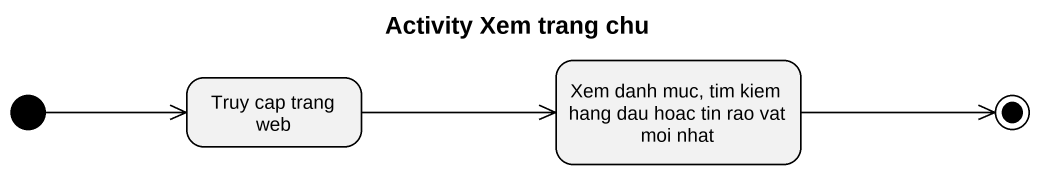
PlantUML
@startuml
title Activity Xem trang chu
hide empty description
state "Truy cap trang web" as Truy_cap_trang_web
state "Xem danh muc, tim kiem hang dau hoac tin rao vat moi nhat" as Xem_danh_muc_tim_kiem_hang
[*] -right-> Truy_cap_trang_web
Truy_cap_trang_web -right-> Xem_danh_muc_tim_kiem_hang
Xem_danh_muc_tim_kiem_hang -right-> [*]
@enduml
